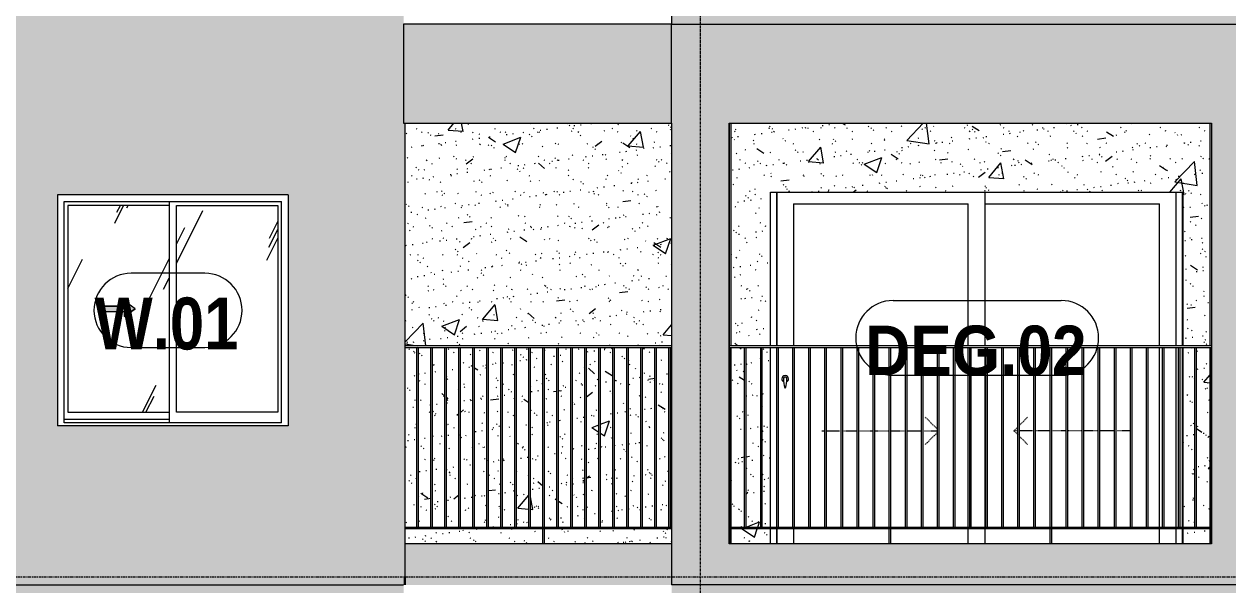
# Model space of a CAD drawing. Header units: millimetres. Extents: x 9199 to 175431, y -4466 to 35300.
# Drawn here: x 57635 to 64935, y 8950 to 12350 of the extents above; entities that cross this region are included whole.
import ezdxf

# ---------------------------------------------------------------- set-up
doc = ezdxf.new("R2010")
doc.units = ezdxf.units.MM
for name, pattern in [('1 NÉT CALL OUT', [6, 3, -3]), ('Centre', [31.75, 6.35, -4.7625, 15.875, -4.7625]), ('Dash', [6, 3, -3]), ('Grid Line', [22.225, 12.7, -3.175, 3.175, -3.175])]:
    doc.linetypes.add(name, pattern=pattern)
for name, color, linetype, lineweight in [('0-1', 7, 'Continuous', 5), ('A-DETL-GENF', 92, 'Continuous', 9), ('A-DETL-GENF-1', 92, '1 NÉT CALL OUT', 9), ('A-DOOR', 31, 'Continuous', 9), ('A-DOOR-FRAM', 31, 'Continuous', 9), ('A-DOOR-HDLN', 31, 'Dash', 18), ('A-DOOR-IDEN', 31, 'Continuous', 9), ('A-FLOR-HRAL', 11, 'Continuous', 9), ('A-FLOR-HRAL-1', 253, 'Continuous', 9), ('A-FLOR-LEVL-2', 51, 'Centre', 9), ('A-GLAZ', 151, 'Continuous', 9), ('A-GLAZ-3', 7, '1 NÉT CALL OUT', 9), ('A-GLAZ-IDEN', 152, 'Continuous', 9), ('A-WALL', 113, 'Continuous', 9), ('A-WALL-PATT', 111, 'Continuous', 9), ('A-WALL-PATT-1', 9, 'Continuous', 9), ('A-WALL-PATT-2', 111, 'Continuous', 5), ('I-WALL', 2, 'Continuous', 9), ('I-WALL-1', 7, 'Continuous', 9), ('S-COLS-1', 7, 'Continuous', 9), ('S-GRID-1', 1, 'Grid Line', 9)]:
    doc.layers.add(name, color=color, linetype=linetype, lineweight=lineweight)
doc.styles.add('Arial_B_1', font='arialbd.ttf', dxfattribs={"width": 0.85, "height": 315})
doc.styles.add('Arial_B_2', font='arialbd.ttf', dxfattribs={"width": 0.9, "height": 300})
pattern_1 = [(50, (51388.9, 1200), (1093.104, -95.634), [114.3, -1257.3]), (355, (51388.9, 1200), (-211.46, 1146.34), [91.44, -1005.84]), (100.451, (51480, 1192), (881.656, 1050.7), [97.14, -1068.54]), (46.184, (51389, 1504.8), (1626.47, -252.26), [171.45, -1885.95]), (96.636, (51524.5, 1483.8), (1424.42, 1484.57), [145.71, -1602.81]), (351.184, (51389, 1504.8), (1424.43, 1484.55), [137.16, -1508.76]), (21, (51541.3, 1428.6), (909.686, -613.59), [114.3, -1257.3]), (326, (51541.3, 1428.6), (370.81, 1105.13), [91.44, -1005.84]), (71.451, (51617.1, 1377.5), (1280.5, 491.53), [97.14, -1068.54]), (37.5, (51388.93, 1200), (18.531, 507.33), [50.292, -943.356, 50.292, -970.788, -1009.65]), (37.5, (51388.93, 1200), (18.531, 507.33), [-2014.728, 50.292, -959.358]), (7.5, (51388.93, 1200), (400.918, 601.084), [50.292, -531.876, 50.292, -920.496, -384.81]), (7.5, (51388.93, 1200), (400.918, 601.084), [-1552.956, 50.292, -334.518]), (327.5, (51049.1, 1200), (813.545, -34.374), [50.292, -330.708, 50.292, -1138.428, -1577.34]), (327.5, (51049.1, 1200), (813.545, -34.374), [-1569.72, 50.29, -1527.05]), (317.5, (50896.7, 1200), (888.775, 152.56), [50.292, -445.008, 50.292, -739.14, -1120.14]), (317.5, (50896.7, 1200), (888.775, 152.56), [-1284.73, 50.29, -1069.85])]
pattern_2 = [(37.5, (51388.93, 1200), (-4.7995, 146.8239), [5.029, -110.795, 5.029, -124.511, -123.825]), (37.5, (51388.93, 1200), (-4.7995, 146.8239), [-245.364, 5.029, -118.796]), (7.5, (51388.93, 1200), (134.8574, 215.0472), [5.029, -57.455, 5.029, -99.365, -40.005]), (7.5, (51388.93, 1200), (134.8574, 215.0472), [-166.878, 5.029, -34.976]), (327.5, (51295.21, 1200), (237.2978, 0.4316), [5.029, -33.071, 5.029, -132.131, -179.07]), (327.5, (51295.21, 1200), (237.2978, 0.4316), [-175.26, 5.029, -174.041]), (317.5, (51295.2, 1200), (229.067, 66.8792), [5.029, -14.021, 5.029, -84.887, -102.87]), (317.5, (51295.2, 1200), (229.067, 66.8792), [-108.966, 5.029, -97.841])]
pattern_3 = [(63.435, (53179.2, 1304.34), (-0.001, 1524), [532.46, -2875.3]), (63.435, (51655.2, 1304.34), (-0.001, 1524), [532.46, -2875.3]), (63.435, (53908.74, 1598.8), (-0.001, 1524), [532.46, -2875.3]), (63.435, (52384.74, 1598.8), (-0.001, 1524), [532.46, -2875.3]), (63.435, (53798.3, 1494.84), (-0.001, 1524), [532.46, -2875.3]), (63.435, (52274.3, 1494.84), (-0.001, 1524), [532.46, -2875.3]), (63.435, (53685.8, 2090.1), (-0.001, 1524), [258.8, -3148.97]), (63.435, (52161.8, 2090.1), (-0.001, 1524), [258.8, -3148.97]), (63.435, (53612.15, 1997.95), (-0.001, 1524), [532.46, -2875.3]), (63.435, (52088.15, 1997.95), (-0.001, 1524), [532.46, -2875.3]), (63.435, (53625.14, 2064.1), (-0.001, 1524), [532.46, -2875.3]), (63.435, (52101.14, 2064.1), (-0.001, 1524), [532.46, -2875.3]), (63.435, (53010.3, 1773.94), (-0.001, 1524), [532.46, -2875.3]), (63.435, (51486.3, 1773.94), (-0.001, 1524), [532.46, -2875.3]), (63.435, (53023.3, 1851.9), (-0.001, 1524), [532.46, -2875.3]), (63.435, (51499.3, 1851.9), (-0.001, 1524), [532.46, -2875.3]), (63.435, (53026.8, 1908.1), (-0.001, 1524), [532.46, -2875.3]), (63.435, (51502.8, 1908.1), (-0.001, 1524), [532.46, -2875.3])]

# ---------------------------------------------------------------- blocks, each defined once
blk = doc.blocks.new('NCV_TKTC_KET CAU_rvt-1-TKCS_MẶT ĐỨNG HƯỚNG ĐÔNG')
at = {"layer": 'S-COLS-1'}
blk.add_line((61911.9, 9200), (61911.9, 11750.1), dxfattribs=at)
blk = doc.blocks.new('Railing - 10mm-901206-TKCS_MẶT ĐỨNG HƯỚNG ĐÔNG')
at = {"layer": 'A-FLOR-HRAL-1'}
for p, q in [((51816.4, 5900), (51816.4, 6990)), ((51826.4, 5900), (51826.4, 6990))]:
    blk.add_line(p, q, dxfattribs=at)
blk = doc.blocks.new('Railing - 50 x 10mm-901224-TKCS_MẶT ĐỨNG HƯỚNG ĐÔNG')
at = {"layer": 'A-FLOR-HRAL-1'}
for p, q in [((52580.9, 6990), (52590.9, 6990)), ((52580.9, 5800), (52580.9, 6990)), ((52590.9, 5800), (52590.9, 6990))]:
    blk.add_line(p, q, dxfattribs=at)
blk = doc.blocks.new('Railing - Railing-V99-TKCS_MẶT ĐỨNG HƯỚNG ĐÔNG')
at = {"layer": 'A-FLOR-HRAL-1'}
for p, q in [((59946.9, 9300), (61561.9, 9300)), ((61561.9, 9290), (59946.9, 9290))]:
    blk.add_line(p, q, dxfattribs=at)
for name, p in [('Railing - 10mm-901206-TKCS_MẶT ĐỨNG HƯỚNG ĐÔNG', (8200, 3400)), ('Railing - 10mm-901206-TKCS_MẶT ĐỨNG HƯỚNG ĐÔNG', (8284.9, 3400)), ('Railing - 10mm-901206-TKCS_MẶT ĐỨNG HƯỚNG ĐÔNG', (8369.9, 3400)), ('Railing - 10mm-901206-TKCS_MẶT ĐỨNG HƯỚNG ĐÔNG', (8454.8, 3400)), ('Railing - 10mm-901206-TKCS_MẶT ĐỨNG HƯỚNG ĐÔNG', (8539.8, 3400)), ('Railing - 10mm-901206-TKCS_MẶT ĐỨNG HƯỚNG ĐÔNG', (8624.7, 3400)), ('Railing - 10mm-901206-TKCS_MẶT ĐỨNG HƯỚNG ĐÔNG', (8709.6, 3400)), ('Railing - 10mm-901206-TKCS_MẶT ĐỨNG HƯỚNG ĐÔNG', (8794.6, 3400)), ('Railing - 10mm-901206-TKCS_MẶT ĐỨNG HƯỚNG ĐÔNG', (8879.5, 3400)), ('Railing - 50 x 10mm-901224-TKCS_MẶT ĐỨNG HƯỚNG ĐÔNG', (8200, 3400)), ('Railing - 10mm-901206-TKCS_MẶT ĐỨNG HƯỚNG ĐÔNG', (9049.4, 3400)), ('Railing - 10mm-901206-TKCS_MẶT ĐỨNG HƯỚNG ĐÔNG', (9134.3, 3400)), ('Railing - 10mm-901206-TKCS_MẶT ĐỨNG HƯỚNG ĐÔNG', (9219.3, 3400)), ('Railing - 10mm-901206-TKCS_MẶT ĐỨNG HƯỚNG ĐÔNG', (9304.2, 3400)), ('Railing - 10mm-901206-TKCS_MẶT ĐỨNG HƯỚNG ĐÔNG', (9389.2, 3400)), ('Railing - 10mm-901206-TKCS_MẶT ĐỨNG HƯỚNG ĐÔNG', (9474.1, 3400)), ('Railing - 10mm-901206-TKCS_MẶT ĐỨNG HƯỚNG ĐÔNG', (9559, 3400)), ('Railing - 10mm-901206-TKCS_MẶT ĐỨNG HƯỚNG ĐÔNG', (9644, 3400)), ('Railing - 10mm-901206-TKCS_MẶT ĐỨNG HƯỚNG ĐÔNG', (9728.9, 3400))]:
    blk.add_blockref(name, p)
blk = doc.blocks.new('Top Rail Type - Top Rail_Internal_-V100-TKCS_MẶT ĐỨNG HƯỚNG ĐÔNG')
at = {"layer": 'A-FLOR-HRAL-1'}
for p, q in [((61561.9, 10400), (59946.9, 10400)), ((59946.9, 10390), (61561.9, 10390))]:
    blk.add_line(p, q, dxfattribs=at)
blk = doc.blocks.new('NCV_TKTC_TANG 3 - 4_rvt-2-TKCS_MẶT ĐỨNG HƯỚNG ĐÔNG')
at = {"layer": 'A-WALL-PATT-1'}
h = blk.add_hatch(dxfattribs=at)
h.set_pattern_fill('FP_2', color=256, style=0, pattern_type=2)
h.set_pattern_definition(pattern_1)
h.paths.add_polyline_path([(60780.9, 9200), (60780.9, 9290), (59946.9, 9290), (59946.9, 9200)])
h.paths.add_polyline_path([(60790.9, 9200), (61561.9, 9200), (61561.9, 9290), (60790.9, 9290), (60790.9, 9229.3)])
h.paths.add_polyline_path([(61423.7, 9300), (61460.4, 9300), (61460.4, 10390), (61385.5, 10390), (61385.5, 9300)])
h.paths.add_polyline_path([(60706, 9300), (60780.9, 9300), (60780.9, 10390), (60706, 10390), (60706, 9914.4)])
h.paths.add_polyline_path([(60696, 9300), (60696, 10390), (60621, 10390), (60621, 9300)])
h.paths.add_polyline_path([(60875.8, 9300), (60950.8, 9300), (60950.8, 10390), (60875.8, 10390), (60875.8, 9914.4)])
h.paths.add_polyline_path([(59946.9, 9300), (60016.4, 9300), (60016.4, 10390), (59946.9, 10390), (59946.9, 9914.4)])
h.paths.add_polyline_path([(61561.9, 9300), (61561.9, 10390), (61555.4, 10390), (61555.4, 9300)])
h.paths.add_polyline_path([(60790.9, 9300), (60865.8, 9300), (60864.8, 10390), (60790.9, 10390), (60790.9, 9914.4)])
h.paths.add_polyline_path([(60960.8, 9300), (61035.7, 9300), (61035.7, 10390), (60960.8, 10390), (60960.8, 9914.4)])
h.paths.add_polyline_path([(60026.4, 9300), (60101.4, 9300), (60101.4, 10390), (60026.4, 10390), (60026.4, 9914.4)])
h.paths.add_polyline_path([(60611, 9300), (60611, 10390), (60536.1, 10390), (60536.1, 9300)])
h.paths.add_polyline_path([(61545.4, 9300), (61545.4, 10390), (61470.4, 10390), (61470.4, 9300)])
h.paths.add_polyline_path([(61045.7, 9300), (61120.7, 9300), (61120.7, 10390), (61045.7, 10390), (61045.7, 9914.4)])
h.paths.add_polyline_path([(60111.4, 9300), (60186.3, 9300), (60186.3, 10390), (60111.4, 10390), (60111.4, 9914.4)])
h.paths.add_polyline_path([(61130.7, 9300), (61205.6, 9300), (61205.6, 10390), (61130.7, 10390), (61130.7, 9871.6)])
h.paths.add_polyline_path([(60526.1, 9300), (60526.1, 10390), (60451.1, 10390), (60451.1, 9300)])
h.paths.add_polyline_path([(61215.6, 9300), (61290.5, 9300), (61290.5, 10390), (61215.6, 10390), (61215.6, 9705.9)])
h.paths.add_polyline_path([(60196.3, 9300), (60271.3, 9300), (60271.3, 10390), (60196.3, 10390), (60196.3, 9914.4)])
h.paths.add_polyline_path([(61300.5, 9300), (61375.5, 9300), (61375.5, 10390), (61300.5, 10390), (61300.5, 9540.3)])
h.paths.add_polyline_path([(60441.1, 9300), (60441.1, 10390), (60366.2, 10390), (60366.2, 9300)])
h.paths.add_polyline_path([(60281.3, 9300), (60356.2, 9300), (60356.2, 10390), (60281.3, 10390), (60281.3, 9914.4)])
h.paths.add_polyline_path([(60859.7, 10400), (61561.9, 10400), (61560.6, 11750), (59946.9, 11750), (59946.9, 10400)])
h = blk.add_hatch(dxfattribs=at)
h.set_pattern_fill('FP_3', color=256, style=0, pattern_type=2)
h.set_pattern_definition(pattern_2)
h.paths.add_polyline_path([(60780.9, 9200), (60780.9, 9290), (59946.9, 9290), (59946.9, 9200)])
h.paths.add_polyline_path([(60790.9, 9200), (61561.9, 9200), (61561.9, 9290), (60790.9, 9290), (60790.9, 9229.3)])
h.paths.add_polyline_path([(61423.7, 9300), (61460.4, 9300), (61460.4, 10390), (61385.5, 10390), (61385.5, 9300)])
h.paths.add_polyline_path([(60706, 9300), (60780.9, 9300), (60780.9, 10390), (60706, 10390), (60706, 9914.4)])
h.paths.add_polyline_path([(60696, 9300), (60696, 10390), (60621, 10390), (60621, 9300)])
h.paths.add_polyline_path([(60875.8, 9300), (60950.8, 9300), (60950.8, 10390), (60875.8, 10390), (60875.8, 9914.4)])
h.paths.add_polyline_path([(59946.9, 9300), (60016.4, 9300), (60016.4, 10390), (59946.9, 10390), (59946.9, 9914.4)])
h.paths.add_polyline_path([(61561.9, 9300), (61561.9, 10390), (61555.4, 10390), (61555.4, 9300)])
h.paths.add_polyline_path([(60790.9, 9300), (60865.8, 9300), (60864.8, 10390), (60790.9, 10390), (60790.9, 9914.4)])
h.paths.add_polyline_path([(60960.8, 9300), (61035.7, 9300), (61035.7, 10390), (60960.8, 10390), (60960.8, 9914.4)])
h.paths.add_polyline_path([(60026.4, 9300), (60101.4, 9300), (60101.4, 10390), (60026.4, 10390), (60026.4, 9914.4)])
h.paths.add_polyline_path([(60611, 9300), (60611, 10390), (60536.1, 10390), (60536.1, 9300)])
h.paths.add_polyline_path([(61545.4, 9300), (61545.4, 10390), (61470.4, 10390), (61470.4, 9300)])
h.paths.add_polyline_path([(61045.7, 9300), (61120.7, 9300), (61120.7, 10390), (61045.7, 10390), (61045.7, 9914.4)])
h.paths.add_polyline_path([(60111.4, 9300), (60186.3, 9300), (60186.3, 10390), (60111.4, 10390), (60111.4, 9914.4)])
h.paths.add_polyline_path([(61130.7, 9300), (61205.6, 9300), (61205.6, 10390), (61130.7, 10390), (61130.7, 9871.6)])
h.paths.add_polyline_path([(60526.1, 9300), (60526.1, 10390), (60451.1, 10390), (60451.1, 9300)])
h.paths.add_polyline_path([(61215.6, 9300), (61290.5, 9300), (61290.5, 10390), (61215.6, 10390), (61215.6, 9705.9)])
h.paths.add_polyline_path([(60196.3, 9300), (60271.3, 9300), (60271.3, 10390), (60196.3, 10390), (60196.3, 9914.4)])
h.paths.add_polyline_path([(61300.5, 9300), (61375.5, 9300), (61375.5, 10390), (61300.5, 10390), (61300.5, 9540.3)])
h.paths.add_polyline_path([(60441.1, 9300), (60441.1, 10390), (60366.2, 10390), (60366.2, 9300)])
h.paths.add_polyline_path([(60281.3, 9300), (60356.2, 9300), (60356.2, 10390), (60281.3, 10390), (60281.3, 9914.4)])
h.paths.add_polyline_path([(60859.7, 10400), (61561.9, 10400), (61560.6, 11750), (59946.9, 11750), (59946.9, 10400)])
h = blk.add_hatch(dxfattribs=at)
h.set_pattern_fill('FP_2', color=256, style=0, pattern_type=2)
h.set_pattern_definition(pattern_1)
h.paths.add_polyline_path([(62162.4, 9200), (62162.4, 9290), (61921.9, 9290), (61921.9, 9200)])
h.paths.add_polyline_path([(64816.1, 9200), (64826.9, 9200), (64826.9, 9290), (64662.4, 9290), (64662.4, 9200)])
h.paths.add_polyline_path([(62111.9, 9300), (62162.4, 9300), (62162.4, 10390), (62111.9, 10390), (62111.9, 9770.3)])
h.paths.add_polyline_path([(62101.9, 9300), (62101.9, 10390), (62014.4, 10390), (62014.4, 9300)])
h.paths.add_polyline_path([(61921.9, 9300), (62004.4, 9300), (62004.4, 10390), (61921.9, 10390), (61921.9, 9592.1)])
h.paths.add_polyline_path([(64826.9, 9300), (64826.9, 10390), (64743.9, 10390), (64743.9, 9300), (64808.9, 9300)])
h.paths.add_polyline_path([(64662.4, 9300), (64733.9, 9300), (64733.9, 10390), (64662.4, 10390), (64662.4, 9770.3)])
h.paths.add_polyline_path([(62162.4, 10400), (62162.4, 11330), (64662.4, 11330), (64662.4, 10400), (64826.9, 10400), (64826.9, 11750), (61921.9, 11750), (61921.9, 10400), (62033.7, 10400)])
h = blk.add_hatch(dxfattribs=at)
h.set_pattern_fill('FP_3', color=256, style=0, pattern_type=2)
h.set_pattern_definition(pattern_2)
h.paths.add_polyline_path([(62162.4, 9200), (62162.4, 9290), (61921.9, 9290), (61921.9, 9200)])
h.paths.add_polyline_path([(64816.1, 9200), (64826.9, 9200), (64826.9, 9290), (64662.4, 9290), (64662.4, 9200)])
h.paths.add_polyline_path([(62111.9, 9300), (62162.4, 9300), (62162.4, 10390), (62111.9, 10390), (62111.9, 9770.3)])
h.paths.add_polyline_path([(62101.9, 9300), (62101.9, 10390), (62014.4, 10390), (62014.4, 9300)])
h.paths.add_polyline_path([(61921.9, 9300), (62004.4, 9300), (62004.4, 10390), (61921.9, 10390), (61921.9, 9592.1)])
h.paths.add_polyline_path([(64826.9, 9300), (64826.9, 10390), (64743.9, 10390), (64743.9, 9300), (64808.9, 9300)])
h.paths.add_polyline_path([(64662.4, 9300), (64733.9, 9300), (64733.9, 10390), (64662.4, 10390), (64662.4, 9770.3)])
h.paths.add_polyline_path([(62162.4, 10400), (62162.4, 11330), (64662.4, 11330), (64662.4, 10400), (64826.9, 10400), (64826.9, 11750), (61921.9, 11750), (61921.9, 10400), (62033.7, 10400)])
at = {"layer": 'I-WALL-1'}
for p, q in [((61921.9, 11750), (61921.9, 10400)), ((64826.9, 10400), (64826.9, 11750)), ((62162.4, 10400), (62162.4, 11330)), ((62162.4, 11330), (64662.4, 11330)), ((64662.4, 11330), (64662.4, 10400)), ((61921.9, 10390), (61921.9, 9300)), ((62162.4, 9300), (62162.4, 10390)), ((64662.4, 10390), (64662.4, 9300)), ((64826.9, 9300), (64826.9, 10390)), ((61921.9, 9290), (61921.9, 9200)), ((62162.4, 9200), (62162.4, 9290)), ((64662.4, 9290), (64662.4, 9200)), ((64826.9, 9200), (64826.9, 9290))]:
    blk.add_line(p, q, dxfattribs=at)
at = {"layer": 'A-FLOR-HRAL-1'}
for name in ['Top Rail Type - Top Rail_Internal_-V100-TKCS_MẶT ĐỨNG HƯỚNG ĐÔNG', 'Railing - Railing-V99-TKCS_MẶT ĐỨNG HƯỚNG ĐÔNG']:
    blk.add_blockref(name, (0, 0), dxfattribs=at)
blk = doc.blocks.new('1_FAMILY RVT - W01-WxH 1400x1400xmm-V11-TKCS_MẶT ĐỨNG HƯỚNG ĐÔNG')
at = {"layer": 'A-DETL-GENF-1'}
blk.add_hatch(color=256, dxfattribs=at).paths.add_polyline_path([(58241.9, 10576.5), (58309.6, 10623.9), (58241.9, 10671.4), (58241.9, 10640.9), (58106.4, 10640.9), (58106.4, 10607), (58241.9, 10607)])
at = {"layer": 'A-GLAZ'}
h = blk.add_hatch(dxfattribs=at)
h.set_pattern_fill('FP_1', color=256, style=0, pattern_type=2)
h.set_pattern_definition(pattern_3)
h.paths.add_polyline_path([(58515.1, 9997), (58515.1, 11250.9), (57900.9, 11250.9), (57900.9, 9997)])
h.paths.add_polyline_path([(58241.9, 10576.5), (58241.9, 10607), (58106.4, 10607), (58106.4, 10640.9), (58241.9, 10640.9), (58241.9, 10671.4), (58309.6, 10623.9), (58285.4, 10607)])
h = blk.add_hatch(dxfattribs=at)
h.set_pattern_fill('FP_1', color=256, style=0, pattern_type=2)
h.set_pattern_definition(pattern_3)
h.paths.add_polyline_path([(59173.9, 9997), (59173.9, 11250.9), (58559.6, 11250.9), (58559.6, 9997)])
at = {"layer": 'A-DETL-GENF'}
for p, q in [((58241.9, 10671.4), (58241.9, 10640.9)), ((58309.6, 10623.9), (58241.9, 10671.4)), ((58309.6, 10623.9), (58241.9, 10671.4)), ((58241.9, 10671.4), (58241.9, 10640.9)), ((58106.4, 10640.9), (58106.4, 10607)), ((58106.4, 10640.9), (58241.9, 10640.9)), ((58241.9, 10640.9), (58106.4, 10640.9)), ((58106.4, 10640.9), (58106.4, 10607)), ((58106.4, 10607), (58241.9, 10607)), ((58106.4, 10607), (58241.9, 10607)), ((58309.6, 10623.9), (58241.9, 10576.5)), ((58241.9, 10576.5), (58309.6, 10623.9)), ((58241.9, 10607), (58241.9, 10576.5)), ((58241.9, 10607), (58241.9, 10576.5))]:
    blk.add_line(p, q, dxfattribs=at)
at = {"layer": 'A-GLAZ'}
for p, q in [((59237.4, 11314.4), (57837.4, 11314.4)), ((57837.4, 11314.4), (57837.4, 9914.4)), ((57878.3, 11273.5), (59196.4, 11273.5)), ((57878.3, 9933.5), (57878.3, 11273.5)), ((57900.9, 11250.9), (57900.9, 9997)), ((58515.1, 11250.9), (57900.9, 11250.9)), ((58515.1, 11273.5), (58515.1, 9933.5)), ((58559.6, 9997), (58559.6, 11250.9)), ((58559.6, 11250.9), (59173.9, 11250.9)), ((59173.9, 11250.9), (59173.9, 9997)), ((59196.4, 9933.5), (59196.4, 11273.5)), ((59237.4, 11314.4), (59237.4, 9914.4)), ((58515.1, 9952.5), (57878.3, 9952.5)), ((58515.1, 9952.5), (57878.3, 9952.5)), ((59196.4, 9933.5), (57878.3, 9933.5)), ((57900.9, 9997), (58515.1, 9997)), ((59173.9, 9997), (58559.6, 9997)), ((59237.4, 9914.4), (57837.4, 9914.4))]:
    blk.add_line(p, q, dxfattribs=at)
blk = doc.blocks.new('Railing - 10mm-1251313-TKCS_MẶT ĐỨNG HƯỚNG ĐÔNG')
at = {"layer": 'A-FLOR-HRAL'}
for p, q in [((70204.4, 2500), (70204.4, 3590)), ((70214.4, 2500), (70214.4, 3590))]:
    blk.add_line(p, q, dxfattribs=at)
blk = doc.blocks.new('Railing - 50 x 10mm-V52-TKCS_MẶT ĐỨNG HƯỚNG ĐÔNG')
at = {"layer": 'A-FLOR-HRAL'}
for p, q in [((71081.4, 6990), (71091.4, 6990)), ((71081.4, 5800), (71081.4, 6990)), ((71091.4, 5800), (71091.4, 6990))]:
    blk.add_line(p, q, dxfattribs=at)
blk = doc.blocks.new('Railing - 50 x 10mm-V53-TKCS_MẶT ĐỨNG HƯỚNG ĐÔNG')
at = {"layer": 'A-FLOR-HRAL'}
for p in [(70111.9, 6990), (70116.9, 5800)]:
    blk.add_line(p, (70116.9, 6990), dxfattribs=at)
blk = doc.blocks.new('Railing - 50 x 10mm-V55-TKCS_MẶT ĐỨNG HƯỚNG ĐÔNG')
at = {"layer": 'A-FLOR-HRAL'}
for p, q in [((64831.3, 6990), (64835.3, 6990)), ((64831.3, 5800), (64831.3, 6990))]:
    blk.add_line(p, q, dxfattribs=at)
blk = doc.blocks.new('Railing - Railing-3235621-TKCS_MẶT ĐỨNG HƯỚNG ĐÔNG')
at = {"layer": 'A-FLOR-HRAL'}
for p, q in [((61911.9, 9300), (64835.3, 9300)), ((64835.3, 9290), (61911.9, 9290))]:
    blk.add_line(p, q, dxfattribs=at)
for name, p in [('Railing - 50 x 10mm-V53-TKCS_MẶT ĐỨNG HƯỚNG ĐÔNG', (-8200, 3400)), ('Railing - 10mm-1251313-TKCS_MẶT ĐỨNG HƯỚNG ĐÔNG', (-8200, 6800)), ('Railing - 10mm-1251313-TKCS_MẶT ĐỨNG HƯỚNG ĐÔNG', (-8102.5, 6800)), ('Railing - 10mm-1251313-TKCS_MẶT ĐỨNG HƯỚNG ĐÔNG', (-8005, 6800)), ('Railing - 10mm-1251313-TKCS_MẶT ĐỨNG HƯỚNG ĐÔNG', (-7907.5, 6800)), ('Railing - 10mm-1251313-TKCS_MẶT ĐỨNG HƯỚNG ĐÔNG', (-7810, 6800)), ('Railing - 10mm-1251313-TKCS_MẶT ĐỨNG HƯỚNG ĐÔNG', (-7712.6, 6800)), ('Railing - 10mm-1251313-TKCS_MẶT ĐỨNG HƯỚNG ĐÔNG', (-7615.1, 6800)), ('Railing - 10mm-1251313-TKCS_MẶT ĐỨNG HƯỚNG ĐÔNG', (-7517.6, 6800)), ('Railing - 10mm-1251313-TKCS_MẶT ĐỨNG HƯỚNG ĐÔNG', (-7420.1, 6800)), ('Railing - 50 x 10mm-V52-TKCS_MẶT ĐỨNG HƯỚNG ĐÔNG', (-8199.7, 3400)), ('Railing - 10mm-1251313-TKCS_MẶT ĐỨNG HƯỚNG ĐÔNG', (-7225.2, 6800)), ('Railing - 10mm-1251313-TKCS_MẶT ĐỨNG HƯỚNG ĐÔNG', (-7127.7, 6800)), ('Railing - 10mm-1251313-TKCS_MẶT ĐỨNG HƯỚNG ĐÔNG', (-7030.2, 6800)), ('Railing - 10mm-1251313-TKCS_MẶT ĐỨNG HƯỚNG ĐÔNG', (-6932.7, 6800)), ('Railing - 10mm-1251313-TKCS_MẶT ĐỨNG HƯỚNG ĐÔNG', (-6835.2, 6800)), ('Railing - 10mm-1251313-TKCS_MẶT ĐỨNG HƯỚNG ĐÔNG', (-6737.8, 6800)), ('Railing - 10mm-1251313-TKCS_MẶT ĐỨNG HƯỚNG ĐÔNG', (-6640.3, 6800)), ('Railing - 10mm-1251313-TKCS_MẶT ĐỨNG HƯỚNG ĐÔNG', (-6542.8, 6800)), ('Railing - 10mm-1251313-TKCS_MẶT ĐỨNG HƯỚNG ĐÔNG', (-6445.3, 6800)), ('Railing - 50 x 10mm-V52-TKCS_MẶT ĐỨNG HƯỚNG ĐÔNG', (-7224.9, 3400)), ('Railing - 10mm-1251313-TKCS_MẶT ĐỨNG HƯỚNG ĐÔNG', (-6250.4, 6800)), ('Railing - 10mm-1251313-TKCS_MẶT ĐỨNG HƯỚNG ĐÔNG', (-6152.9, 6800)), ('Railing - 10mm-1251313-TKCS_MẶT ĐỨNG HƯỚNG ĐÔNG', (-6055.4, 6800)), ('Railing - 10mm-1251313-TKCS_MẶT ĐỨNG HƯỚNG ĐÔNG', (-5957.9, 6800)), ('Railing - 10mm-1251313-TKCS_MẶT ĐỨNG HƯỚNG ĐÔNG', (-5860.4, 6800)), ('Railing - 10mm-1251313-TKCS_MẶT ĐỨNG HƯỚNG ĐÔNG', (-5763, 6800)), ('Railing - 10mm-1251313-TKCS_MẶT ĐỨNG HƯỚNG ĐÔNG', (-5665.5, 6800)), ('Railing - 10mm-1251313-TKCS_MẶT ĐỨNG HƯỚNG ĐÔNG', (-5568, 6800)), ('Railing - 10mm-1251313-TKCS_MẶT ĐỨNG HƯỚNG ĐÔNG', (-5470.5, 6800)), ('Railing - 50 x 10mm-V55-TKCS_MẶT ĐỨNG HƯỚNG ĐÔNG', (0, 3400))]:
    blk.add_blockref(name, p)
blk = doc.blocks.new('Top Rail Type - Top Rail_Internal_-3235624-TKCS_MẶT ĐỨNG HƯỚNG ĐÔNG')
at = {"layer": 'A-FLOR-HRAL'}
for p, q in [((64835.3, 10400), (61911.9, 10400)), ((61911.9, 10390), (64835.3, 10390))]:
    blk.add_line(p, q, dxfattribs=at)
blk = doc.blocks.new('DEG_02-DEG_03 - DEG_02-2500x2400mm-CỬA ĐI 02 CÁNH TRƯỢT-V68-TKCS_MẶT ĐỨNG HƯỚNG ĐÔNG')
at = {"layer": 'A-DOOR'}
for p, q in [((62200.3, 10400), (62200.3, 11330)), ((63460.3, 11330), (63460.3, 10400)), ((62300.3, 11260), (63360.3, 11260)), ((62300.3, 11260), (62300.3, 10400)), ((63360.3, 10400), (63360.3, 11260)), ((63460.3, 11260), (64520.3, 11260)), ((64520.3, 10400), (64520.3, 11260)), ((63360.3, 9300), (63360.3, 10390)), ((63460.3, 10390), (63460.3, 9300)), ((64520.3, 9300), (64520.3, 10390)), ((62200.3, 9200), (62200.3, 9290)), ((62300.3, 9290), (62300.3, 9200)), ((63360.3, 9200), (63360.3, 9290)), ((63460.3, 9290), (63460.3, 9200)), ((64520.3, 9200), (64520.3, 9290))]:
    blk.add_line(p, q, dxfattribs=at)
at = {"layer": 'A-DOOR', "flags": 128}
blk.add_lwpolyline([(62251.8, 10208.7), (62251.8, 10208.7), (62251.8, 10208.7), (62251.8, 10208.7), (62251.8, 10208.7), (62251.8, 10208.7), (62251.8, 10208.7), (62251.7, 10208.7), (62251.7, 10208.7), (62251.7, 10208.7), (62251.7, 10208.7), (62251.6, 10208.7), (62251.6, 10208.7), (62251.6, 10208.7), (62251.5, 10208.7), (62251.5, 10208.7), (62251.5, 10208.7), (62251.4, 10208.7), (62251.4, 10208.7), (62251.4, 10208.7), (62251.3, 10208.7), (62251.3, 10208.7), (62251.2, 10208.7), (62251.2, 10208.7), (62251.1, 10208.7), (62251.1, 10208.7), (62251, 10208.7), (62251, 10208.7), (62250.9, 10208.7), (62250.9, 10208.7), (62250.8, 10208.7), (62250.7, 10208.7), (62250.7, 10208.7), (62250.6, 10208.7), (62250.6, 10208.7), (62250.5, 10208.7), (62250.4, 10208.7), (62250.4, 10208.7), (62250.3, 10208.7), (62250.3, 10208.7), (62250.2, 10208.7), (62250.1, 10208.7), (62250.1, 10208.7), (62250, 10208.7), (62250, 10208.7), (62249.9, 10208.7), (62249.9, 10208.7), (62249.8, 10208.7), (62249.7, 10208.7), (62249.7, 10208.7), (62249.6, 10208.7), (62249.6, 10208.7), (62249.5, 10208.7), (62249.5, 10208.7), (62249.4, 10208.7), (62249.4, 10208.7), (62249.3, 10208.7), (62249.3, 10208.7), (62249.2, 10208.7), (62249.2, 10208.7), (62249.2, 10208.7), (62249.1, 10208.7), (62249.1, 10208.7), (62249.1, 10208.7), (62249, 10208.7), (62249, 10208.7), (62249, 10208.7), (62248.9, 10208.7), (62248.9, 10208.7), (62248.9, 10208.7), (62248.9, 10208.7), (62248.9, 10208.7), (62248.8, 10208.7), (62248.8, 10208.7), (62248.8, 10208.7), (62248.8, 10208.7), (62248.8, 10208.7)], dxfattribs=at)
at = {"layer": 'A-DOOR'}
for centre, radius, start, end in [((62250.3, 10200), 20, 0, 180), ((62250.3, 10200), 20, 180, 240.78835), ((62248.8, 10199.2), 9.45, 90, 180), ((62404.1, 10199.2), 164.8, 180, 199.13397), ((62251.8, 10199.2), 9.45, 0, 90), ((62096.5, 10199.2), 164.8, 340.86603, 0), ((62250.3, 10200), 20, 300, 0), ((62250.7, 10146), 2.34, 199.13397, 261.03098), ((62249.9, 10146), 2.34, 278.96902, 340.86603)]:
    blk.add_arc(centre, radius, start, end, dxfattribs=at)
at = {"layer": 'A-DOOR-FRAM'}
for p, q in [((62200.3, 11330), (62200.3, 10400)), ((64620.3, 11330), (64620.3, 10400)), ((64660.3, 10400), (64660.3, 11330)), ((64620.3, 10390), (64620.3, 9300)), ((64660.3, 9300), (64660.3, 10390)), ((62200.3, 9290), (62200.3, 9200)), ((64620.3, 9290), (64620.3, 9200)), ((64660.3, 9200), (64660.3, 9290))]:
    blk.add_line(p, q, dxfattribs=at)
at = {"layer": 'A-DOOR-HDLN'}
for p, q in [((63174.2, 9893.1), (63098.2, 9969.1)), ((63671.6, 9918.2), (63722.4, 9969.1)), ((62473.1, 9884.2), (62491.8, 9884.2)), ((62501.8, 9884.2), (62589.3, 9884.2)), ((62599.3, 9884.2), (62686.8, 9884.2)), ((62696.8, 9884.2), (62784.3, 9884.2)), ((62794.3, 9884.2), (62881.7, 9884.2)), ((62891.7, 9884.2), (62979.2, 9884.2)), ((62989.2, 9884.2), (63076.7, 9884.2)), ((63086.7, 9884.2), (63174.2, 9884.2)), ((63174.2, 9875.3), (63098.2, 9799.4)), ((63637.6, 9884.2), (63661.6, 9908.2)), ((63637.6, 9884.2), (63661.6, 9860.2)), ((63661.6, 9884.2), (63637.6, 9884.2)), ((63759.1, 9884.2), (63671.6, 9884.2)), ((63856.5, 9884.2), (63769.1, 9884.2)), ((63954, 9884.2), (63866.5, 9884.2)), ((64051.5, 9884.2), (63964, 9884.2)), ((64149, 9884.2), (64061.5, 9884.2)), ((64246.5, 9884.2), (64159, 9884.2)), ((64343.9, 9884.2), (64256.5, 9884.2)), ((63671.6, 9850.2), (63722.4, 9799.4))]:
    blk.add_line(p, q, dxfattribs=at)
blk = doc.blocks.new('SSA-WINDOW TAG - 10-2062020-TKCS_MẶT ĐỨNG HƯỚNG ĐÔNG')
at = {"layer": 'A-GLAZ-IDEN'}
for p, q in [((75129.8, 10839.4), (74682.2, 10839.4)), ((74682.2, 10389.4), (75129.8, 10389.4))]:
    blk.add_line(p, q, dxfattribs=at)
for centre, start, end in [((74682.2, 10614.4), 90, 270), ((75129.8, 10614.4), 270, 90)]:
    blk.add_arc(centre, 225, start, end, dxfattribs=at)
blk = doc.blocks.new('STN_Door Tag - STN_Door Tag-1788670-TKCS_MẶT ĐỨNG HƯỚNG ĐÔNG')
at = {"layer": 'A-DOOR-IDEN'}
for p, q in [((34026.9, 2034.3), (35047, 2034.3)), ((34026.9, 1581.5), (35047, 1581.5))]:
    blk.add_line(p, q, dxfattribs=at)
for centre, start, end in [((34026.9, 1807.9), 90, 270), ((35047, 1807.9), 270, 90)]:
    blk.add_arc(centre, 226.4, start, end, dxfattribs=at)

msp = doc.modelspace()

# ---------------------------------------------------------------- hatches: boundary and pattern name
at = {"layer": 'A-WALL-PATT'}
h = msp.add_hatch(color=256, dxfattribs=at)
h.paths.add_polyline_path([(63827.8, 12350), (65035.3, 12350), (65035.3, 15750), (61561.9, 15750), (61561.9, 12350), (61711.5, 12350)])
h.paths.add_polyline_path([(61911.5, 12600), (61911.5, 15150), (64835.3, 15150), (64835.3, 12600), (62769.7, 12600)])
h = msp.add_hatch(color=256, dxfattribs=at)
h.paths.add_polyline_path([(63827.8, 8950), (65035.3, 8950), (65035.3, 12350), (61561.9, 12350), (61561.9, 8950), (61711.5, 8950)])
h.paths.add_polyline_path([(63827.8, 9200), (61911.5, 9200), (61911.5, 11750), (64835.3, 11750), (64835.3, 9200)])
msp.add_hatch(color=256, dxfattribs=at).paths.add_polyline_path([(59946.9, 8950), (61561.9, 8950), (61561.9, 9200), (59946.9, 9200), (59946.9, 8997.1)])
h = msp.add_hatch(color=256, dxfattribs=at)
h.paths.add_polyline_path([(61561.9, 5550), (65035.3, 5550), (65035.3, 8950), (61561.9, 8950), (61561.9, 5983.2)])
h.paths.add_polyline_path([(62769.7, 5800), (61911.5, 5800), (61911.5, 8350), (64835.3, 8350), (64835.3, 5800), (63827.8, 5800)])
at = {"layer": 'A-WALL-PATT-2'}
h = msp.add_hatch(color=256, dxfattribs=at)
h.paths.add_polyline_path([(56836.9, 12350), (59936.9, 12350), (59936.9, 15750), (56836.9, 15750), (56836.9, 12475.3)])
h.paths.add_polyline_path([(59237.4, 13314.4), (57837.4, 13314.4), (57837.4, 14714.4), (59237.4, 14714.4), (59237.4, 13333.5)])
h = msp.add_hatch(color=256, dxfattribs=at)
h.paths.add_polyline_path([(56836.9, 8950), (59936.9, 8950), (59936.9, 9000), (59946.9, 9000), (59946.9, 11750), (59936.9, 11750), (59936.9, 12350), (56836.9, 12350), (56836.9, 9229.3)])
h.paths.add_polyline_path([(59237.4, 9914.4), (57837.4, 9914.4), (57837.4, 11314.4), (59237.4, 11314.4), (59237.4, 9933.5)])
for points in [[(61561.9, 11750), (61561.9, 12350), (59936.9, 12350), (59936.9, 11750)], [(59946.9, 8950), (59946.9, 9000), (59936.9, 9000), (59936.9, 8950)]]:
    msp.add_hatch(color=256, dxfattribs=at).paths.add_polyline_path(points)
h = msp.add_hatch(color=256, dxfattribs=at)
h.paths.add_polyline_path([(56836.9, 5550), (59946.9, 5550), (59946.9, 8350), (59936.9, 8350), (59936.9, 8950), (56836.9, 8950), (56836.9, 5983.2)])
h.paths.add_polyline_path([(59196.4, 6514.4), (57837.4, 6514.4), (57837.4, 7914.4), (59237.4, 7914.4), (59237.4, 6514.4)])

# ---------------------------------------------------------------- linework, layer by layer
at = {"layer": 'A-FLOR-LEVL-2'}
msp.add_line((9199.1, 9000), (84597.8, 9000), dxfattribs=at)
at = {"layer": 'A-WALL'}
for p, q in [((61561.9, 15150), (61561.9, 12350)), ((61561.9, 12350), (68136.9, 12350)), ((59946.9, 9000), (59946.9, 11750)), ((61561.9, 11750), (61561.9, 8950)), ((61911.5, 9200), (61911.5, 11750)), ((61911.5, 11750), (64835.3, 11750)), ((64835.3, 11750), (64835.3, 9200)), ((64835.3, 9200), (61911.5, 9200)), ((53361.9, 8950), (59936.9, 8950)), ((68136.9, 8950), (61561.9, 8950))]:
    msp.add_line(p, q, dxfattribs=at)
at = {"layer": 'I-WALL'}
for p, q in [((61561.9, 12350), (59936.9, 12350)), ((59936.9, 12350), (59936.9, 11750)), ((61561.9, 11750), (61561.9, 12350)), ((59936.9, 11750), (61561.9, 11750)), ((61561.9, 9200), (59946.9, 9200)), ((59946.9, 9000), (59946.9, 8950))]:
    msp.add_line(p, q, dxfattribs=at)
at = {"layer": 'S-GRID-1'}
msp.add_line((61736.9, 1454.4), (61736.9, 30542.5), dxfattribs=at)

# ---------------------------------------------------------------- block references
at = {"layer": '0-1'}
for name in ['NCV_TKTC_KET CAU_rvt-1-TKCS_MẶT ĐỨNG HƯỚNG ĐÔNG', 'NCV_TKTC_TANG 3 - 4_rvt-2-TKCS_MẶT ĐỨNG HƯỚNG ĐÔNG']:
    msp.add_blockref(name, (0, 0), dxfattribs=at)
at = {"layer": 'A-DOOR'}
msp.add_blockref('DEG_02-DEG_03 - DEG_02-2500x2400mm-CỬA ĐI 02 CÁNH TRƯỢT-V68-TKCS_MẶT ĐỨNG HƯỚNG ĐÔNG', (0, 0), dxfattribs=at)
at = {"layer": 'A-DOOR-IDEN'}
msp.add_blockref('STN_Door Tag - STN_Door Tag-1788670-TKCS_MẶT ĐỨNG HƯỚNG ĐÔNG', (28877.9, 8639.9), dxfattribs=at)
at = {"layer": 'A-FLOR-HRAL'}
for name in ['Top Rail Type - Top Rail_Internal_-3235624-TKCS_MẶT ĐỨNG HƯỚNG ĐÔNG', 'Railing - Railing-3235621-TKCS_MẶT ĐỨNG HƯỚNG ĐÔNG']:
    msp.add_blockref(name, (0, 0), dxfattribs=at)
at = {"layer": 'A-GLAZ-3'}
msp.add_blockref('1_FAMILY RVT - W01-WxH 1400x1400xmm-V11-TKCS_MẶT ĐỨNG HƯỚNG ĐÔNG', (0, 0), dxfattribs=at)
at = {"layer": 'A-GLAZ-IDEN'}
msp.add_blockref('SSA-WINDOW TAG - 10-2062020-TKCS_MẶT ĐỨNG HƯỚNG ĐÔNG', (-16397.9, 0), dxfattribs=at)

# ---------------------------------------------------------------- texts
at = {"layer": 'A-DOOR-IDEN', "insert": (63407.3, 10370), "char_height": 300, "width": 1375.65, "attachment_point": 5, "line_spacing_factor": 0.936439, "style": 'Arial_B_2'}
msp.add_mtext('\\pt6.75,13.5,20.25,27,33.75,40.5,47.25,54,60.75,67.5,74.25,81,87.75,94.5,101.25,108,114.75,121.5,128.25,135,141.75,148.5,155.25,162,168.75,175.5,182.25,189,195.75,202.5,209.25,216;DEG.02', dxfattribs=at)
at = {"layer": 'A-GLAZ-IDEN', "insert": (58498.7, 10532.5), "char_height": 315, "width": 902.7, "attachment_point": 5, "line_spacing_factor": 0.936439, "style": 'Arial_B_1'}
msp.add_mtext('\\pt6.3756,12.7512,19.12365,25.49925,31.87485,38.25045,44.62605,50.9985,57.3741,63.7497,70.1253,76.5009,82.8765,89.24895,95.62455,102.00015,108.37575,114.75135,121.1238,127.4994,133.875,140.2506,146.6262,152.99865,159.37425,165.74985,172.12545,178.50105,184.8735,191.2491,197.6247,204.0003;W.01', dxfattribs=at)

doc.saveas('drawing.dxf')
